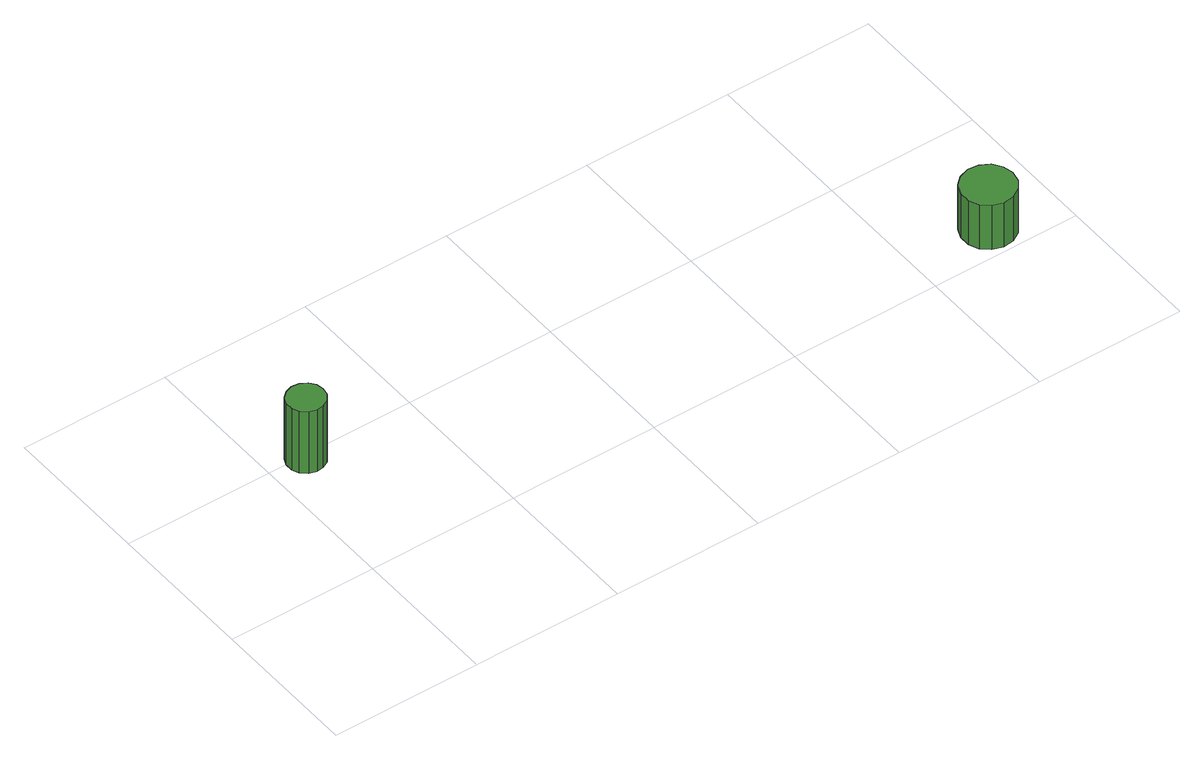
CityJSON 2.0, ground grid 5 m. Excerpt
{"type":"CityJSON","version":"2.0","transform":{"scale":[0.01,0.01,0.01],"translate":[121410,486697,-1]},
"CityObjects":{
"tree1":{"type":"SolitaryVegetationObject","attributes":{"function":"something"},"geometry":[{"type":"MultiSurface","lod":"1","boundaries":[[[0,1,2,3,4,5,6,7,8,9,10,11,12,13,14]],[[15,16,17,18,19,20,21,22,23,24,25,26,27,28,29]],[[0,29,28,1]],[[1,28,27,2]],[[2,27,26,3]],[[3,26,25,4]],[[4,25,24,5]],[[5,24,23,6]],[[6,23,22,7]],[[7,22,21,8]],[[8,21,20,9]],[[9,20,19,10]],[[10,19,18,11]],[[11,18,17,12]],[[12,17,16,13]],[[13,16,15,14]],[[14,15,29,0]]]}]},
"tree2":{"type":"SolitaryVegetationObject","attributes":{"function":"something"},"geometry":[{"type":"MultiSurface","lod":"1","boundaries":[[[30,31,32,33,34,35,36,37,38,39,40,41,42,43,44]],[[45,46,47,48,49,50,51,52,53,54,55,56,57,58,59]],[[30,59,58,31]],[[31,58,57,32]],[[32,57,56,33]],[[33,56,55,34]],[[34,55,54,35]],[[35,54,53,36]],[[36,53,52,37]],[[37,52,51,38]],[[38,51,50,39]],[[39,50,49,40]],[[40,49,48,41]],[[41,48,47,42]],[[42,47,46,43]],[[43,46,45,44]],[[44,45,59,30]]]}]}
},
"vertices":[
[183,484,311],[178,510,311],[163,530,311],[140,543,311],[115,546,311],[91,538,311],[71,521,311],[61,497,311],[61,472,311],[71,448,311],[91,431,311],[115,423,311],[140,426,311],[163,439,311],[178,459,311],[178,459,71],[163,439,71],[140,426,71],[115,423,71],[91,431,71],[71,448,71],[61,472,71],[61,497,71],[71,521,71],[91,538,71],[115,546,71],[140,543,71],[163,530,71],[178,510,71],[183,484,71],
[2352,103,244],[2344,138,244],[2323,168,244],[2291,186,244],[2255,190,244],[2220,178,244],[2193,154,244],[2179,121,244],[2179,85,244],[2193,51,244],[2220,27,244],[2255,16,244],[2291,20,244],[2323,38,244],[2344,67,244],[2344,67,72],[2323,38,72],[2291,20,72],[2255,16,72],[2220,27,72],[2193,51,72],[2179,85,72],[2179,121,72],[2193,154,72],[2220,178,72],[2255,190,72],[2291,186,72],[2323,168,72],[2344,138,72],[2352,103,72]
]}
